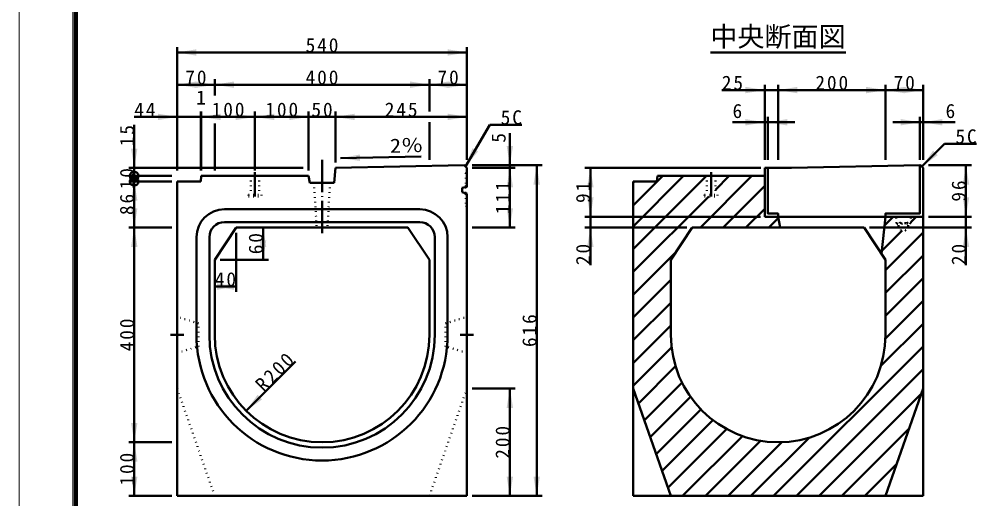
# Model space of a CAD drawing. Units: millimetres, scale not verified. Extents: x -2102 to 2102, y -1485 to 1485.
# Drawn here: x -2102 to -302, y -557 to 336 of the extents above; entities that cross this region are included whole.
import ezdxf
from ezdxf.enums import TextEntityAlignment as Align

# ---------------------------------------------------------------- set-up
doc = ezdxf.new("R2010")
doc.units = ezdxf.units.MM
doc.header["$LTSCALE"] = 5
doc.header["$PDMODE"] = 32
doc.header["$PDSIZE"] = 2.5
doc.linetypes.add('DOTTED', pattern=[1.75, 0.25, -1.5])
doc.linetypes.add('LONG_DASHED_DOTTED', pattern=[15.25, 12, -1.5, 0.25, -1.5])
doc.layers.add('0-0_V-nasSTD', color=7, linetype='Continuous', lineweight=35)
doc.layers.add('0-1_0', color=7, linetype='Continuous', lineweight=50)
doc.styles.add('ＭＳ ゴシック', font='')
doc.styles.get('ＭＳ ゴシック').set_extended_font_data('MS Gothic')

msp = doc.modelspace()

# ---------------------------------------------------------------- linework, layer by layer
at = {"layer": '0-0_V-nasSTD', "lineweight": 100}
msp.add_line((-1997.5, 1380), (-1997.5, -1380), dxfattribs=at)
at = {"layer": '0-0_V-nasSTD', "lineweight": 50}
for p, q in [((-1808.332, 153.887), (-1764.332, 153.887)), ((-1738.332, 141.887), (-1738.332, 53.887)), ((-1338.332, 143.887), (-1338.332, 73.887)), ((-424.332, 63.887), (-423.332, 63.887)), ((-423.332, 63.887), (-418.332, 58.887)), ((-418.332, -32.113), (-418.332, 58.887)), ((-1763.332, 43.887), (-1764.332, 33.887)), ((-913.332, 43.887), (-914.332, 33.887)), ((-1808.332, 33.887), (-1764.332, 33.887)), ((-958.332, 33.887), (-914.332, 33.887)), ((-488.332, -32.113), (-495.503, -101.358))]:
    msp.add_line(p, q, dxfattribs=at)
at = {"layer": '0-0_V-nasSTD', "linetype": 'DOTTED', "lineweight": 50}
for p, q in [((-468.332, -44.113), (-468.332, -32.113)), ((-468.332, -32.113), (-441.332, -32.113)), ((-461.832, -43.113), (-461.832, -32.113)), ((-447.832, -43.113), (-447.832, -32.113)), ((-441.332, -44.113), (-441.332, -32.113)), ((-468.332, -44.113), (-441.332, -44.113)), ((-466.332, -45.113), (-466.532, -44.113)), ((-466.332, -45.113), (-443.332, -45.113)), ((-463.832, -49.113), (-463.832, -45.113)), ((-445.832, -49.113), (-445.832, -45.113)), ((-443.332, -45.113), (-443.132, -44.113))]:
    msp.add_line(p, q, dxfattribs=at)
at = {"layer": '0-0_V-nasSTD', "lineweight": 18}
for points in [[(-2102.5, -1485), (-2102.5, 1485), (2102.5, 1485), (2102.5, -1485)], [(-2002.5, -1385), (-2002.5, 1385), (2002.5, 1385), (2002.5, -1385)]]:
    msp.add_lwpolyline(points, close=True, dxfattribs=at)
at = {"layer": '0-0_V-nasSTD', "lineweight": 50}
for centre in [(-1888.332, 43.887), (-1888.332, 33.887)]:
    msp.add_circle(centre, 8, dxfattribs=at)
at = {"layer": '0-0_V-nasSTD', "linetype": 'DOTTED', "lineweight": 50}
for centre, radius, start, end in [((-468.832, -19.113), 25, 271.14576, 286.2602), ((-454.832, -49.113), 9, 180, 0), ((-454.832, -19.113), 25, 253.7398, 286.2602), ((-440.832, -19.113), 25, 253.7398, 268.85424)]:
    msp.add_arc(centre, radius, start, end, dxfattribs=at)
at = {"layer": '0-0_V-nasSTD'}
for points in [[(-1808.332, 273.887), (-1772.332, 267.887), (-1772.332, 279.887)], [(-1304.332, 267.887), (-1304.332, 279.887), (-1268.332, 273.887)], [(-1808.332, 213.887), (-1772.332, 207.887), (-1772.332, 219.887)], [(-1774.332, 207.887), (-1774.332, 219.887), (-1738.332, 213.887)], [(-1738.332, 213.887), (-1702.332, 207.887), (-1702.332, 219.887)], [(-1374.332, 207.887), (-1374.332, 219.887), (-1338.332, 213.887)], [(-1338.332, 213.887), (-1302.332, 207.887), (-1302.332, 219.887)], [(-1304.332, 207.887), (-1304.332, 219.887), (-1268.332, 213.887)], [(-749.332, 197.887), (-749.332, 209.887), (-713.332, 203.887)], [(-688.332, 203.887), (-652.332, 197.887), (-652.332, 209.887)], [(-524.332, 197.887), (-524.332, 209.887), (-488.332, 203.887)], [(-488.332, 203.887), (-452.332, 197.887), (-452.332, 209.887)], [(-454.332, 197.887), (-454.332, 209.887), (-418.332, 203.887)], [(-1844.332, 147.887), (-1844.332, 159.887), (-1808.332, 153.887)], [(-1763.332, 153.887), (-1727.332, 147.887), (-1727.332, 159.887)], [(-1699.332, 147.887), (-1699.332, 159.887), (-1663.332, 153.887)], [(-1663.332, 153.887), (-1627.332, 147.887), (-1627.332, 159.887)], [(-1599.332, 147.887), (-1599.332, 159.887), (-1563.332, 153.887)], [(-1513.332, 153.887), (-1477.332, 147.887), (-1477.332, 159.887)], [(-1304.332, 147.887), (-1304.332, 159.887), (-1268.332, 153.887)], [(-749.332, 137.887), (-749.332, 149.887), (-713.332, 143.887)], [(-707.332, 143.887), (-671.332, 137.887), (-671.332, 149.887)], [(-460.332, 137.887), (-460.332, 149.887), (-424.332, 143.887)], [(-418.332, 143.887), (-382.332, 137.887), (-382.332, 149.887)], [(-1894.332, 94.887), (-1888.332, 58.887), (-1882.332, 94.887)], [(-1270.832, 61.387), (-1258.029, 95.564), (-1247.636, 89.564)], [(-1194.332, 99.887), (-1188.332, 63.887), (-1182.332, 99.887)], [(-420.832, 61.387), (-399.619, 91.085), (-391.134, 82.6)], [(-1503.718, 77.102), (-1467.851, 83.851), (-1467.601, 71.853)], [(-1194.332, 22.887), (-1188.332, 58.887), (-1182.332, 22.887)], [(-1144.332, 27.887), (-1138.332, 63.887), (-1132.332, 27.887)], [(-1044.332, 22.887), (-1038.332, 58.887), (-1032.332, 22.887)], [(-344.332, 27.887), (-338.332, 63.887), (-332.332, 27.887)], [(-1894.332, -2.113), (-1888.332, 33.887), (-1882.332, -2.113)], [(-1044.332, 3.887), (-1038.332, -32.113), (-1032.332, 3.887)], [(-344.332, 3.887), (-338.332, -32.113), (-332.332, 3.887)], [(-1894.332, -16.113), (-1888.332, -52.113), (-1882.332, -16.113)], [(-1194.332, -16.113), (-1188.332, -52.113), (-1182.332, -16.113)], [(-1894.332, -88.113), (-1888.332, -52.113), (-1882.332, -88.113)], [(-1654.332, -88.113), (-1648.332, -52.113), (-1642.332, -88.113)], [(-1044.332, -88.113), (-1038.332, -52.113), (-1032.332, -88.113)], [(-344.332, -88.113), (-338.332, -52.113), (-332.332, -88.113)], [(-1654.332, -76.113), (-1648.332, -112.113), (-1642.332, -76.113)], [(-1738.332, -162.113), (-1702.332, -168.113), (-1702.332, -156.113)], [(-1734.332, -168.113), (-1734.332, -156.113), (-1698.332, -162.113)], [(-1194.332, -388.113), (-1188.332, -352.113), (-1182.332, -388.113)], [(-1679.754, -393.535), (-1658.541, -363.836), (-1650.055, -372.321)], [(-1894.332, -416.113), (-1888.332, -452.113), (-1882.332, -416.113)], [(-1894.332, -488.113), (-1888.332, -452.113), (-1882.332, -488.113)], [(-1894.332, -516.113), (-1888.332, -552.113), (-1882.332, -516.113)], [(-1194.332, -516.113), (-1188.332, -552.113), (-1182.332, -516.113)], [(-1144.332, -516.113), (-1138.332, -552.113), (-1132.332, -516.113)]]:
    msp.add_solid(points, dxfattribs=at)
at = {"layer": '0-1_0'}
for p, q in [((-1808.332, 53.887), (-1808.332, 283.887)), ((-1808.332, 273.887), (-1268.332, 273.887)), ((-1268.332, 73.887), (-1268.332, 283.887)), ((-814.736, 273.887), (-561.929, 273.887)), ((-1738.332, 193.887), (-1738.332, 223.887)), ((-1338.332, 163.887), (-1338.332, 223.887)), ((-793.332, 203.887), (-713.332, 203.887)), ((-713.332, 73.887), (-713.332, 213.887)), ((-688.332, 73.887), (-688.332, 213.887)), ((-488.332, 73.887), (-488.332, 213.887)), ((-418.332, 73.887), (-418.332, 213.887)), ((-1764.332, 53.887), (-1764.332, 163.887)), ((-1763.332, 53.887), (-1763.332, 163.887)), ((-1663.332, 53.887), (-1663.332, 163.887)), ((-1563.332, 53.887), (-1563.332, 163.887)), ((-1513.332, 68.887), (-1513.332, 163.887)), ((-1888.332, 153.887), (-1808.332, 153.887)), ((-1764.332, 153.887), (-1763.332, 153.887)), ((-1763.332, 153.887), (-1663.332, 153.887)), ((-1663.332, 153.887), (-1563.332, 153.887)), ((-1563.332, 153.887), (-1513.332, 153.887)), ((-1513.332, 153.887), (-1268.332, 153.887)), ((-707.332, 73.887), (-707.332, 153.887)), ((-424.332, 73.887), (-424.332, 153.887)), ((-1888.332, 138.887), (-1888.332, 58.887)), ((-1225.832, 139.329), (-1270.832, 61.387)), ((-1225.832, 139.329), (-1165.832, 139.329)), ((-773.332, 143.887), (-713.332, 143.887)), ((-713.332, 143.887), (-707.332, 143.887)), ((-657.332, 143.887), (-707.332, 143.887)), ((-474.332, 143.887), (-424.332, 143.887)), ((-424.332, 143.887), (-418.332, 143.887)), ((-358.332, 143.887), (-418.332, 143.887)), ((-1188.332, 123.887), (-1188.332, 63.887)), ((-378.406, 103.813), (-420.832, 61.387)), ((-378.406, 103.813), (-318.406, 103.813)), ((-1503.718, 77.102), (-1353.751, 80.226)), ((-1573.332, 58.887), (-1898.332, 58.887)), ((-1888.332, 58.887), (-1888.332, 43.887)), ((-1513.332, 58.887), (-1515.832, 30.887)), ((-1268.332, 58.887), (-1268.332, 23.902)), ((-1258.332, 63.887), (-1128.332, 63.887)), ((-1258.332, 58.887), (-1178.332, 58.887)), ((-1188.332, 58.887), (-1188.332, 63.887)), ((-1188.332, -52.113), (-1188.332, 58.887)), ((-1138.332, -552.113), (-1138.332, 63.887)), ((-720.332, 58.887), (-1048.332, 58.887)), ((-1038.332, -32.113), (-1038.332, 58.887)), ((-713.332, 58.887), (-713.332, -32.113)), ((-408.332, 63.887), (-328.332, 63.887)), ((-338.332, -32.113), (-338.332, 63.887)), ((-1818.332, 43.887), (-1898.332, 43.887)), ((-1888.332, 43.887), (-1888.332, 33.887)), ((-1563.332, 43.887), (-1763.332, 43.887)), ((-1563.332, 43.887), (-1560.832, 30.887)), ((-903.163, 43.887), (-958.332, -11.282)), ((-864.449, 43.887), (-958.332, -49.996)), ((-822.023, 43.887), (-958.332, -92.423)), ((-713.332, 43.887), (-913.332, 43.887)), ((-737.17, 43.887), (-833.17, -52.113)), ((-805.332, 18.151), (-779.597, 43.887)), ((-713.332, -32.113), (-713.332, 43.887)), ((-713.332, -32.113), (-713.332, 43.887)), ((-1818.332, 33.887), (-1898.332, 33.887)), ((-1888.332, -52.113), (-1888.332, 33.887)), ((-1808.332, -552.113), (-1808.332, 33.887)), ((-1515.832, 30.887), (-1560.832, 30.887)), ((-1553.332, 30.887), (-1523.332, 30.887)), ((-1277.332, 21.887), (-1268.332, 23.902)), ((-1277.332, 13.887), (-1277.332, 21.887)), ((-958.332, -552.113), (-958.332, 33.887)), ((-958.332, 31.144), (-955.59, 33.887)), ((-790.744, -52.113), (-713.332, 25.298)), ((-1277.332, 13.887), (-1268.332, 10.528)), ((-1268.332, -552.113), (-1268.332, 10.528)), ((-958.332, -134.849), (-817.597, 5.887)), ((-713.332, -17.128), (-748.317, -52.113)), ((-1720.332, -18.113), (-1356.332, -18.113)), ((-721.332, -32.113), (-1048.332, -32.113)), ((-1038.332, -52.113), (-1038.332, -32.113)), ((-713.332, -32.113), (-688.332, -32.113)), ((-705.891, -52.113), (-687.934, -34.156)), ((-688.332, -32.113), (-684.433, -52.113)), ((-488.332, -32.113), (-688.332, -32.113)), ((-489.862, -48.216), (-473.759, -32.113)), ((-441.332, -42.113), (-431.332, -32.113)), ((-418.332, -552.113), (-418.332, -32.113)), ((-408.332, -32.113), (-328.332, -32.113)), ((-338.332, -52.113), (-338.332, -32.113)), ((-1818.332, -52.113), (-1898.332, -52.113)), ((-1698.332, -52.113), (-1738.332, -112.113)), ((-1720.332, -42.113), (-1356.332, -42.113)), ((-1698.332, -52.113), (-1378.332, -52.113)), ((-1648.332, -112.113), (-1648.332, -52.113)), ((-1378.332, -52.113), (-1338.332, -112.113)), ((-1258.332, -52.113), (-1178.332, -52.113)), ((-858.332, -52.113), (-1048.332, -52.113)), ((-1038.332, -122.113), (-1038.332, -52.113)), ((-848.332, -52.113), (-888.332, -112.113)), ((-848.332, -52.113), (-528.332, -52.113)), ((-528.332, -52.113), (-488.332, -112.113)), ((-518.332, -52.113), (-328.332, -52.113)), ((-338.332, -122.113), (-338.332, -52.113)), ((-1772.332, -102.113), (-1772.332, -70.113)), ((-1748.332, -102.113), (-1748.332, -70.113)), ((-1698.332, -62.113), (-1698.332, -172.113)), ((-1328.332, -70.113), (-1328.332, -102.113)), ((-1304.332, -70.113), (-1304.332, -102.113)), ((-494.917, -95.698), (-457.054, -57.835)), ((-488.332, -131.54), (-418.332, -61.54)), ((-1772.332, -252.113), (-1772.332, -102.113)), ((-1748.332, -252.113), (-1748.332, -102.113)), ((-1328.332, -102.113), (-1328.332, -252.113)), ((-1304.332, -102.113), (-1304.332, -252.113)), ((-878.657, -97.6), (-958.332, -177.276)), ((-488.332, -173.966), (-418.332, -103.966)), ((-1738.332, -112.113), (-1738.332, -252.113)), ((-1728.332, -112.113), (-1638.332, -112.113)), ((-1338.332, -112.113), (-1338.332, -252.113)), ((-888.332, -112.113), (-888.332, -252.113)), ((-488.332, -112.113), (-488.332, -252.113)), ((-958.332, -219.702), (-888.332, -149.702)), ((-488.332, -216.393), (-418.332, -146.393)), ((-1738.332, -162.113), (-1698.332, -162.113)), ((-888.332, -192.128), (-958.332, -262.128)), ((-488.449, -258.935), (-418.332, -188.819)), ((-496.809, -309.722), (-418.332, -231.245)), ((-958.332, -304.555), (-888.332, -234.555)), ((-886.949, -275.598), (-958.332, -346.981)), ((-696.774, -552.113), (-418.332, -273.672)), ((-1679.754, -393.535), (-1587.83, -301.611)), ((-948.664, -379.739), (-879.574, -310.65)), ((-654.348, -552.113), (-418.332, -316.098)), ((-937.664, -411.166), (-867.496, -340.998)), ((-1258.332, -352.113), (-1178.332, -352.113)), ((-1188.332, -552.113), (-1188.332, -352.113)), ((-958.332, -352.113), (-888.332, -552.113)), ((-418.332, -352.113), (-488.332, -552.113)), ((-926.665, -442.593), (-851.642, -367.57)), ((-611.921, -552.113), (-421.785, -361.977)), ((-915.665, -474.02), (-832.441, -390.795)), ((-904.666, -505.447), (-810.039, -410.819)), ((-893.666, -536.874), (-784.35, -427.557)), ((-569.495, -552.113), (-444.63, -427.248)), ((-866.48, -552.113), (-755.03, -440.664)), ((-824.053, -552.113), (-721.315, -449.375)), ((-739.2, -552.113), (-630.724, -443.637)), ((-1818.332, -452.113), (-1898.332, -452.113)), ((-781.627, -552.113), (-681.51, -451.997)), ((-527.068, -552.113), (-467.475, -492.52)), ((-1818.332, -552.113), (-1898.332, -552.113)), ((-1808.332, -552.113), (-1268.332, -552.113)), ((-1258.332, -552.113), (-1128.332, -552.113)), ((-958.332, -552.113), (-418.332, -552.113))]:
    msp.add_line(p, q, dxfattribs=at)
at = {"layer": '0-1_0', "linetype": 'LONG_DASHED_DOTTED'}
for p, q in [((-1538.332, 73.887), (-1538.332, -67.113)), ((-1663.332, 50.887), (-1663.332, 5.887)), ((-813.332, 50.887), (-813.332, 5.887)), ((-1795.832, -252.113), (-1820.832, -252.113)), ((-1280.832, -252.113), (-1255.832, -252.113))]:
    msp.add_line(p, q, dxfattribs=at)
at = {"layer": '0-1_0', "linetype": 'DOTTED'}
for p, q in [((-1671.332, 43.887), (-1671.332, 8.887)), ((-1655.332, 43.887), (-1655.332, 8.887)), ((-1270.632, 48.887), (-1268.332, 51.187)), ((-1270.632, 48.887), (-1270.632, 23.387)), ((-821.332, 43.887), (-821.332, 8.887)), ((-805.332, 43.887), (-805.332, 8.887)), ((-1553.332, 30.887), (-1548.332, -52.113)), ((-1523.332, 30.887), (-1528.332, -52.113)), ((-1675.332, 8.887), (-1651.332, 8.887)), ((-1675.332, 8.887), (-1675.332, 5.887)), ((-1675.332, 5.887), (-1651.332, 5.887)), ((-1651.332, 8.887), (-1651.332, 5.887)), ((-825.332, 8.887), (-801.332, 8.887)), ((-825.332, 8.887), (-825.332, 5.887)), ((-825.332, 5.887), (-801.332, 5.887)), ((-801.332, 8.887), (-801.332, 5.887)), ((-1308.332, -230.613), (-1268.332, -218.613)), ((-1308.332, -273.613), (-1308.332, -230.613)), ((-1268.332, -218.613), (-1268.332, -285.613)), ((-1268.332, -285.613), (-1308.332, -273.613)), ((-1808.332, -352.113), (-1738.332, -552.113)), ((-1268.332, -352.113), (-1338.332, -552.113))]:
    msp.add_line(p, q, dxfattribs=at)
at = {"layer": '0-1_0'}
for points in [[(-1808.332, 213.887), (-1738.332, 213.887), (-1338.332, 213.887), (-1268.332, 213.887)], [(-418.332, 203.887), (-488.332, 203.887), (-688.332, 203.887), (-713.332, 203.887)], [(-1513.332, 58.887), (-1273.332, 63.887), (-1268.332, 58.887)], [(-713.332, 58.887), (-663.332, 58.887), (-424.332, 63.887)], [(-707.332, 58.887), (-707.332, -26.113), (-688.332, -26.113), (-688.332, -32.113)], [(-424.332, 63.887), (-424.332, -26.113), (-488.332, -26.113), (-488.332, -32.113)], [(-418.332, 58.887), (-418.332, -32.113), (-488.332, -32.113)], [(-1888.332, -552.113), (-1888.332, -452.113), (-1888.332, -52.113)]]:
    msp.add_lwpolyline(points, dxfattribs=at)
at = {"layer": '0-1_0', "linetype": 'DOTTED'}
msp.add_lwpolyline([(-1270.632, 11.387), (-1270.632, -11.113), (-1268.332, -13.413)], dxfattribs=at)
msp.add_lwpolyline([(-1768.332, -230.613), (-1808.332, -218.613), (-1808.332, -285.613), (-1768.332, -273.613)], close=True, dxfattribs=at)
at = {"layer": '0-1_0'}
for centre, radius, start, end in [((-1720.332, -70.113), 52, 90, 180), ((-1356.332, -70.113), 52, 0, 90), ((-1720.332, -70.113), 28, 90, 180), ((-1356.332, -70.113), 28, 0, 90), ((-1538.332, -252.113), 234, 180, 270), ((-1538.332, -252.113), 210, 180, 270), ((-1538.332, -252.113), 200, 180, 270), ((-1538.332, -252.113), 200, 270, 0), ((-1538.332, -252.113), 210, 270, 0), ((-1538.332, -252.113), 234, 270, 0), ((-688.332, -252.113), 200, 180, 270), ((-688.332, -252.113), 200, 270, 0)]:
    msp.add_arc(centre, radius, start, end, dxfattribs=at)
for p in [(-1270.632, 23.387), (-1270.632, 11.387)]:
    msp.add_point(p, dxfattribs=at)

# ---------------------------------------------------------------- texts
at = {"layer": '0-0_V-nasSTD', "style": 'ＭＳ ゴシック'}
for s, height, p in [('中央断面図', 36.95, (-814.736, 273.887)), ('1', 26.39, (-1772.832, 168.887)), ('6', 26.39, (-773.332, 143.887)), ('6', 26.39, (-376.332, 143.887))]:
    msp.add_text(s, height=height, dxfattribs=at).set_placement(p, align=Align.BOTTOM_LEFT)
at = {"layer": '0-0_V-nasSTD', "style": 'ＭＳ ゴシック', "width": 1.15}
msp.add_text('2％', height=26.39, rotation=1.193, dxfattribs=at).set_placement((-1411.338, 79.027), align=Align.BOTTOM_LEFT)
at = {"layer": '0-0_V-nasSTD', "style": 'ＭＳ ゴシック'}
msp.add_text('5', height=26.39, rotation=90, dxfattribs=at).set_placement((-1188.332, 105.887), align=Align.BOTTOM_LEFT)
at = {"layer": '0-0_V-nasSTD', "char_height": 26.39, "attachment_point": 7, "style": 'ＭＳ ゴシック'}
for s, insert in [('\\T1.2;540', (-1568.932, 273.887)), ('\\T1.2;70', (-1793.132, 213.887)), ('\\T1.2;400', (-1568.932, 213.887)), ('\\T1.2;70', (-1323.132, 213.887)), ('\\T1.2;25', (-793.332, 203.887)), ('\\T1.2;200', (-618.932, 203.887)), ('\\T1.2;70', (-473.132, 203.887)), ('\\T1.2;100', (-1743.932, 153.887)), ('\\T1.2;100', (-1643.932, 153.887)), ('\\T1.2;50', (-1558.132, 153.887)), ('\\T1.2;245', (-1421.432, 153.887)), ('\\T1.2;44', (-1888.332, 153.887)), ('\\T1.2;5C', (-1205.432, 139.329)), ('\\T1.2;5C', (-358.006, 103.813)), ('\\T1.2;40', (-1738.132, -162.113))]:
    msp.add_mtext(s, dxfattribs=dict(at, insert=insert))
for s, insert, rotation in [('\\T1.2;15', (-1888.332, 99.287), 90), ('\\T1.2;10', (-1888.332, 19.087), 90), ('\\T1.2;111', (-1188.332, -27.213), 90), ('\\T1.2;91', (-1038.332, -6.413), 90), ('\\T1.2;96', (-338.332, -3.913), 90), ('\\T1.2;86', (-1888.332, -28.913), 90), ('\\T1.2;60', (-1648.332, -101.913), 90), ('\\T1.2;20', (-1038.332, -122.113), 90), ('\\T1.2;20', (-338.332, -122.113), 90), ('\\T1.2;616', (-1138.332, -274.713), 90), ('\\T1.2;400', (-1888.332, -282.713), 90), ('\\T1.2;R200', (-1646.378, -360.159), 45), ('\\T1.2;200', (-1188.332, -482.713), 90), ('\\T1.2;100', (-1888.332, -532.713), 90)]:
    msp.add_mtext(s, dxfattribs=dict(at, insert=insert, rotation=rotation))

doc.saveas('drawing.dxf')
